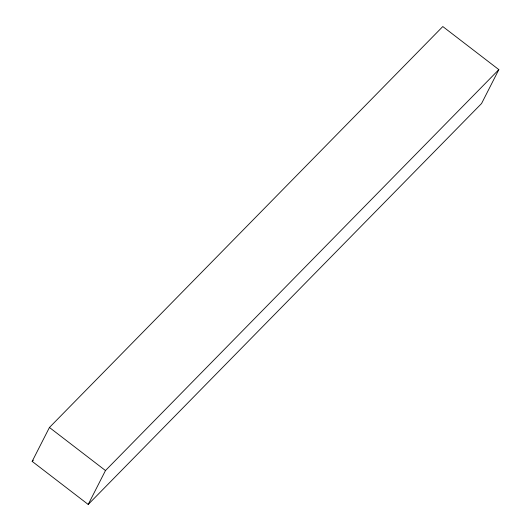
<?xml version="1.0" encoding="UTF-8"?>
<svg xmlns="http://www.w3.org/2000/svg" width="531" height="531" viewBox="0 0 531 531"><rect width="100%" height="100%" fill="white"/><g stroke="black" fill="none" stroke-linecap="round" stroke-linejoin="round"><path stroke-width="0.8" d="M32.159 461.379L49.436 427.475L442.801 26.55L498.841 69.621L481.564 103.525L88.199 504.45L32.159 461.379L33.287 460.231M88.199 504.45L105.477 470.546L498.841 69.621M49.436 427.475L105.477 470.546"/></g></svg>
